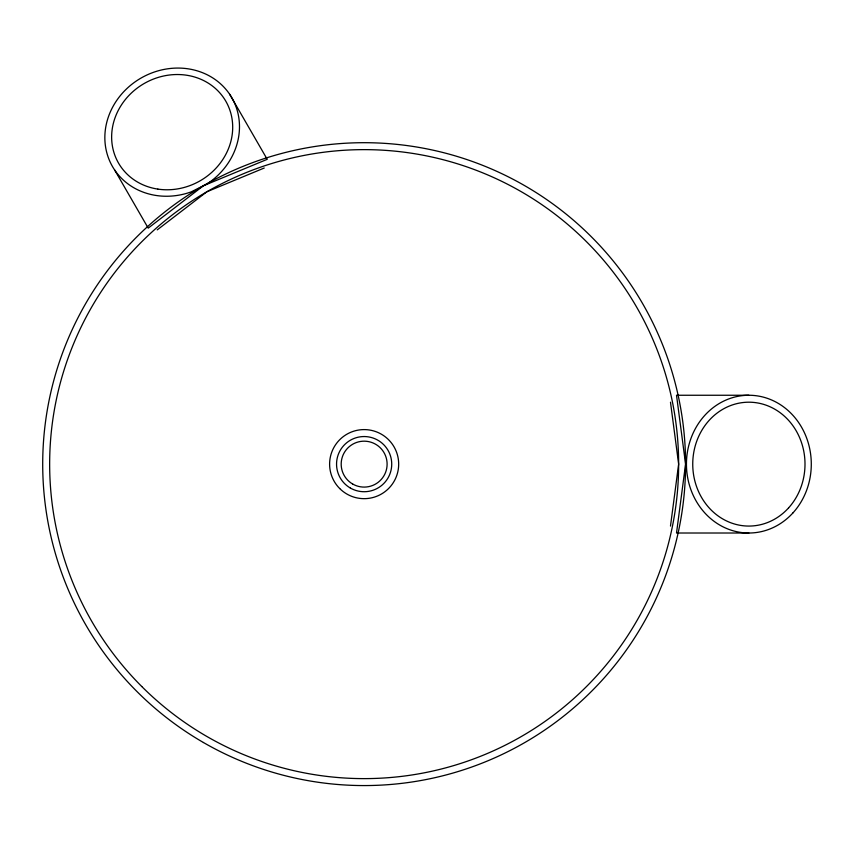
<?xml version="1.0" encoding="UTF-8"?>
<svg xmlns="http://www.w3.org/2000/svg" width="854" height="854" viewBox="0 0 854 854"><rect width="100%" height="100%" fill="white"/><g stroke="black" fill="none" stroke-linecap="round" stroke-linejoin="round"><path stroke-width="1.28" d="M670.486 526.064L678.642 464.128L670.486 402.202M157.232 229.875L206.892 191.766L264.238 168.014M748.873 395.253L676.517 395.253L685.581 464.128L676.517 533.013L748.873 533.013M229.683 94.292L267.227 159.324L203.423 185.756L148.212 228.125L114.66 170.01M207.17 183.877L191.093 191.915A68.886 62.427 -30 0 1 105.618 127.908A68.886 62.427 -30 0 1 209.497 75.985A68.886 62.427 -30 0 1 207.17 183.877M141.764 686.509A314.496 314.496 0 0 0 667.924 545.525A314.496 314.496 0 0 0 282.749 160.349A314.496 314.496 0 0 0 141.764 686.509M157.862 189.108A61.936 56.129 -30 0 0 230.26 111.308A61.936 56.129 -30 0 0 128.388 96.043A61.936 56.129 -30 0 0 157.862 189.108M203.423 742.51A321.446 321.446 0 0 0 685.581 464.128A321.446 321.446 0 0 0 203.423 185.756A321.446 321.446 0 0 0 203.423 742.51M352.659 484.015A22.962 22.962 0 0 0 387.108 464.128A22.962 22.962 0 0 0 352.659 444.251A22.962 22.962 0 0 0 352.659 484.015M339.721 488.552A34.544 34.544 0 0 0 397.505 473.073A34.544 34.544 0 0 0 355.2 430.768A34.544 34.544 0 0 0 339.721 488.552M350.343 488.029A27.595 27.595 0 0 0 391.73 464.128A27.595 27.595 0 0 0 350.343 440.237A27.595 27.595 0 0 0 350.343 488.029M793.014 512.838A68.886 62.427 -90 0 0 765.035 397.601A68.886 62.427 -90 0 0 688.57 481.955A68.886 62.427 -90 0 0 793.014 512.838M788.562 507.927A61.936 56.129 -90 0 0 763.401 404.305A61.936 56.129 -90 0 0 694.654 480.161A61.936 56.129 -90 0 0 788.562 507.927"/></g></svg>
